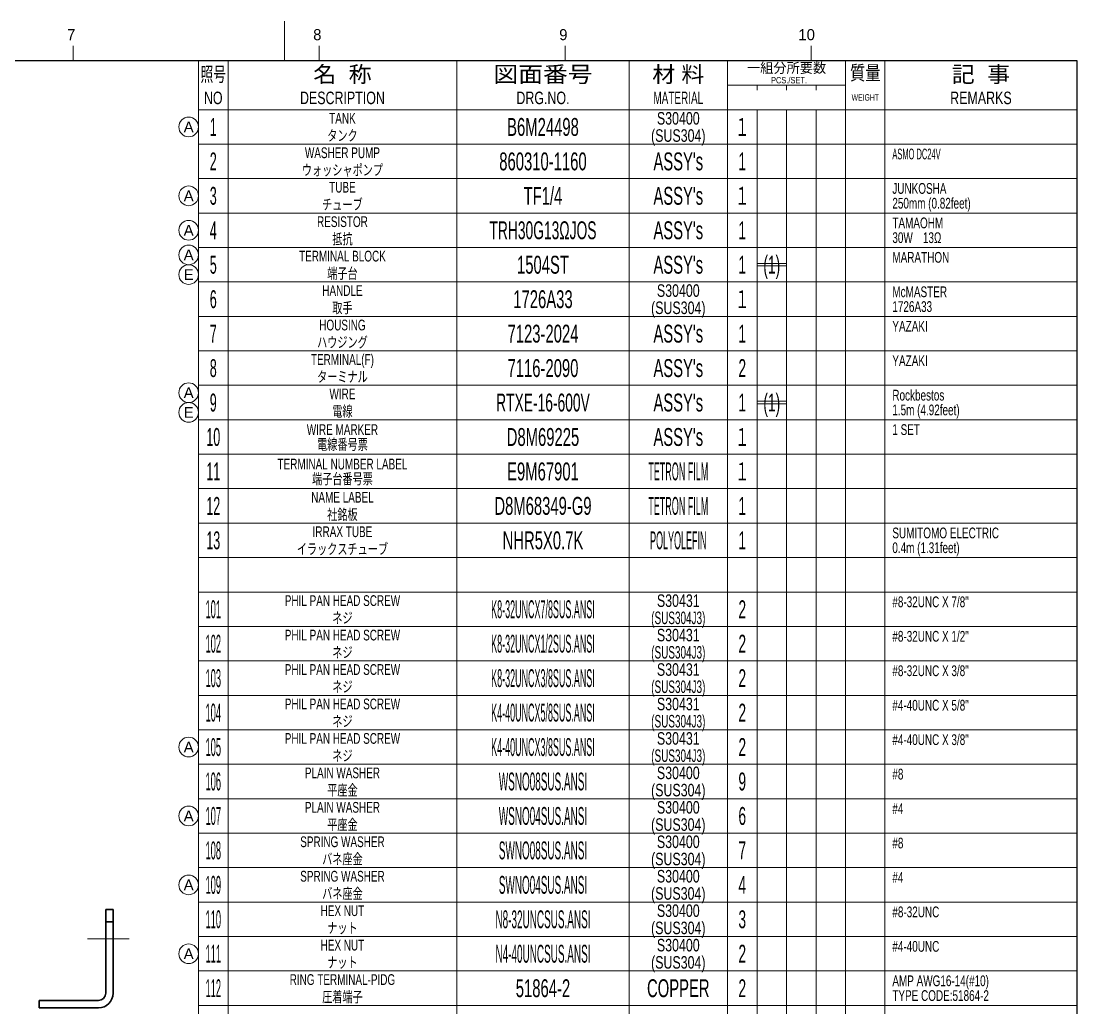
# Model space of a CAD drawing. Header units: millimetres. Extents: x 7 to 587, y 2 to 418.
# Drawn here: x 372.5 to 587, y 217.5 to 418 of the extents above; entities that cross this region are included whole.
import ezdxf
from ezdxf.enums import TextEntityAlignment as Align

# ---------------------------------------------------------------- set-up
doc = ezdxf.new("R2010")
doc.units = ezdxf.units.MM
doc.linetypes.add('DASHDOT', pattern=[25.3, 12.7, -6.3, 0, -6.3])
for name, color, linetype in [('GR1_02', 7, 'Continuous'), ('図面枠C7M', 7, 'Continuous'), ('表題、部品表_01', 7, 'Continuous'), ('表題、部品表_02', 7, 'Continuous'), ('表題、部品表_03', 7, 'Continuous'), ('表題、部品表_rev', 7, 'Continuous')]:
    doc.layers.add(name, color=color, linetype=linetype)
doc.styles.add('HG丸ｺﾞｼｯｸM-PRO', font='')
doc.styles.get('HG丸ｺﾞｼｯｸM-PRO').set_extended_font_data('HG丸ｺﾞｼｯｸM-PRO')

# ---------------------------------------------------------------- blocks, each defined once
blk = doc.blocks.new('BLKF023')
at = {"layer": '図面枠C7M', "color": 4, "linetype": 'Continuous', "lineweight": 13}
for p, q in [((426, 410), (426, 418)), ((383, 413), (383, 410)), ((433, 413), (433, 410)), ((483, 413), (483, 410)), ((533, 413), (533, 410)), ((585, 393), (587, 393)), ((585, 386), (587, 386)), ((585, 379), (587, 379)), ((585, 372), (587, 372)), ((585, 365), (587, 365)), ((585, 358), (587, 358)), ((585, 351), (587, 351)), ((585, 344), (587, 344)), ((585, 337), (587, 337)), ((585, 330), (587, 330)), ((585, 323), (587, 323)), ((585, 316), (587, 316)), ((585, 309), (587, 309)), ((585, 302), (587, 302)), ((585, 295), (587, 295)), ((585, 288), (587, 288)), ((585, 281), (587, 281)), ((585, 274), (587, 274)), ((585, 267), (587, 267)), ((587, 260), (585, 260)), ((585, 253), (587, 253)), ((585, 246), (587, 246)), ((585, 239), (587, 239)), ((585, 232), (587, 232)), ((585, 225), (587, 225)), ((585, 218), (587, 218))]:
    blk.add_line(p, q, dxfattribs=at)
at = {"layer": '図面枠C7M', "color": 2, "linetype": 'Continuous', "lineweight": 25}
for p, q in [((33, 410), (587, 410)), ((587, 410), (587, 10))]:
    blk.add_line(p, q, dxfattribs=at)
at = {"layer": '図面枠C7M', "color": 4, "linetype": 'Continuous', "lineweight": 13, "style": 'HG丸ｺﾞｼｯｸM-PRO', "width": 1.003994}
for s, height, p in [('7', 2.25, (381.79, 413.45)), ('8', 2.25, (431.8, 413.45)), ('9', 2.25, (481.8, 413.45)), ('10', 2.255, (530.4, 413.45))]:
    blk.add_text(s, height=height, dxfattribs=at).set_placement(p, align=Align.BOTTOM_LEFT)
blk = doc.blocks.new('BLKF028')
at = {"layer": '表題、部品表_02', "color": 4, "linetype": 'Continuous', "lineweight": 13}
for p, q in [((408.5, 400), (408.5, 393)), ((408.5, 400), (587, 400)), ((414.5, 400), (414.5, 393)), ((461, 400), (461, 393)), ((496, 400), (496, 393)), ((516, 400), (516, 393)), ((522, 400), (522, 393)), ((528, 400), (528, 393)), ((534, 393), (534, 400)), ((540, 400), (540, 393)), ((548, 400), (548, 393)), ((587, 400), (587, 393)), ((408.5, 393), (587, 393))]:
    blk.add_line(p, q, dxfattribs=at)
blk = doc.blocks.new('BLKF030')
at = {"layer": '表題、部品表_02', "color": 4, "linetype": 'Continuous', "lineweight": 13}
for p, q in [((408.5, 393), (408.5, 386)), ((408.5, 393), (587, 393)), ((414.5, 393), (414.5, 386)), ((461, 393), (461, 386)), ((496, 393), (496, 386)), ((516, 393), (516, 386)), ((522, 393), (522, 386)), ((528, 393), (528, 386)), ((534, 386), (534, 393)), ((540, 393), (540, 386)), ((548, 393), (548, 386)), ((587, 393), (587, 386)), ((408.5, 386), (587, 386))]:
    blk.add_line(p, q, dxfattribs=at)
blk = doc.blocks.new('BLKF051')
at = {"layer": 'GR1_02', "color": 3, "linetype": 'Continuous', "lineweight": 35}
for p, q in [((389.65, 237.5), (389.65, 220.5)), ((391.15, 237.5), (389.65, 237.5)), ((391.15, 237.5), (391.15, 220.5)), ((389.65, 235), (391.15, 235)), ((388.15, 219), (376.15, 219)), ((376.15, 219), (376.15, 217.5)), ((376.15, 217.5), (388.15, 217.5))]:
    blk.add_line(p, q, dxfattribs=at)
at = {"layer": 'GR1_02', "color": 4, "linetype": 'DASHDOT', "lineweight": 13}
blk.add_line((394.4, 231.5), (385.92, 231.5), dxfattribs=at)
at = {"layer": 'GR1_02', "color": 3, "linetype": 'Continuous', "lineweight": 35}
for radius in [1.5, 3]:
    blk.add_arc((388.15, 220.5), radius, 270, 0, dxfattribs=at)
blk = doc.blocks.new('BLKF058')
at = {"layer": '表題、部品表_02', "color": 4, "linetype": 'Continuous', "lineweight": 13}
for p, q in [((408.5, 386), (408.5, 379)), ((408.5, 386), (587, 386)), ((414.5, 386), (414.5, 379)), ((461, 386), (461, 379)), ((496, 386), (496, 379)), ((516, 386), (516, 379)), ((522, 386), (522, 379)), ((528, 386), (528, 379)), ((534, 379), (534, 386)), ((540, 386), (540, 379)), ((548, 386), (548, 379)), ((587, 386), (587, 379)), ((408.5, 379), (587, 379))]:
    blk.add_line(p, q, dxfattribs=at)
blk = doc.blocks.new('BLKF060')
at = {"layer": '表題、部品表_02', "color": 4, "linetype": 'Continuous', "lineweight": 13}
for p, q in [((408.5, 379), (408.5, 372)), ((408.5, 379), (587, 379)), ((414.5, 379), (414.5, 372)), ((461, 379), (461, 372)), ((496, 379), (496, 372)), ((516, 379), (516, 372)), ((522, 379), (522, 372)), ((528, 379), (528, 372)), ((534, 372), (534, 379)), ((540, 379), (540, 372)), ((548, 379), (548, 372)), ((587, 379), (587, 372)), ((408.5, 372), (587, 372))]:
    blk.add_line(p, q, dxfattribs=at)
blk = doc.blocks.new('BLKF062')
at = {"layer": '表題、部品表_02', "color": 4, "linetype": 'Continuous', "lineweight": 13}
for p, q in [((408.5, 372), (408.5, 365)), ((408.5, 372), (587, 372)), ((414.5, 372), (414.5, 365)), ((461, 372), (461, 365)), ((496, 372), (496, 365)), ((516, 372), (516, 365)), ((522, 372), (522, 365)), ((528, 372), (528, 365)), ((534, 365), (534, 372)), ((540, 372), (540, 365)), ((548, 372), (548, 365)), ((587, 372), (587, 365)), ((408.5, 365), (587, 365))]:
    blk.add_line(p, q, dxfattribs=at)
blk = doc.blocks.new('BLKF064')
at = {"layer": '表題、部品表_02', "color": 4, "linetype": 'Continuous', "lineweight": 13}
for p, q in [((408.5, 365), (408.5, 358)), ((408.5, 365), (587, 365)), ((414.5, 365), (414.5, 358)), ((461, 365), (461, 358)), ((496, 365), (496, 358)), ((516, 365), (516, 358)), ((522, 365), (522, 358)), ((528, 365), (528, 358)), ((534, 358), (534, 365)), ((540, 365), (540, 358)), ((548, 365), (548, 358)), ((587, 365), (587, 358)), ((408.5, 358), (587, 358))]:
    blk.add_line(p, q, dxfattribs=at)
blk = doc.blocks.new('BLKF066')
at = {"layer": '表題、部品表_02', "color": 4, "linetype": 'Continuous', "lineweight": 13}
for p, q in [((408.5, 358), (408.5, 351)), ((408.5, 358), (587, 358)), ((414.5, 358), (414.5, 351)), ((461, 358), (461, 351)), ((496, 358), (496, 351)), ((516, 358), (516, 351)), ((522, 358), (522, 351)), ((528, 358), (528, 351)), ((534, 351), (534, 358)), ((540, 358), (540, 351)), ((548, 358), (548, 351)), ((587, 358), (587, 351)), ((408.5, 351), (587, 351))]:
    blk.add_line(p, q, dxfattribs=at)
blk = doc.blocks.new('BLKF068')
at = {"layer": '表題、部品表_02', "color": 4, "linetype": 'Continuous', "lineweight": 13}
for p, q in [((408.5, 337), (408.5, 330)), ((408.5, 337), (587, 337)), ((414.5, 337), (414.5, 330)), ((461, 337), (461, 330)), ((496, 337), (496, 330)), ((516, 337), (516, 330)), ((522, 337), (522, 330)), ((528, 337), (528, 330)), ((534, 330), (534, 337)), ((540, 337), (540, 330)), ((548, 337), (548, 330)), ((587, 337), (587, 330)), ((408.5, 330), (587, 330))]:
    blk.add_line(p, q, dxfattribs=at)
blk = doc.blocks.new('BLKF070')
at = {"layer": '表題、部品表_02', "color": 4, "linetype": 'Continuous', "lineweight": 13}
for p, q in [((408.5, 323), (408.5, 316)), ((408.5, 323), (587, 323)), ((414.5, 323), (414.5, 316)), ((461, 323), (461, 316)), ((496, 323), (496, 316)), ((516, 323), (516, 316)), ((522, 323), (522, 316)), ((528, 323), (528, 316)), ((534, 316), (534, 323)), ((540, 323), (540, 316)), ((548, 323), (548, 316)), ((587, 323), (587, 316)), ((408.5, 316), (587, 316))]:
    blk.add_line(p, q, dxfattribs=at)
blk = doc.blocks.new('BLKF072')
at = {"layer": '表題、部品表_02', "color": 4, "linetype": 'Continuous', "lineweight": 13}
for p, q in [((408.5, 344), (408.5, 337)), ((408.5, 344), (587, 344)), ((414.5, 344), (414.5, 337)), ((461, 344), (461, 337)), ((496, 344), (496, 337)), ((516, 344), (516, 337)), ((522, 344), (522, 337)), ((528, 344), (528, 337)), ((534, 337), (534, 344)), ((540, 344), (540, 337)), ((548, 344), (548, 337)), ((587, 344), (587, 337)), ((408.5, 337), (587, 337))]:
    blk.add_line(p, q, dxfattribs=at)
blk = doc.blocks.new('BLKF086')
at = {"layer": '表題、部品表_02', "color": 4, "linetype": 'Continuous', "lineweight": 13}
for p, q in [((408.5, 309), (408.5, 302)), ((408.5, 309), (587, 309)), ((414.5, 309), (414.5, 302)), ((461, 309), (461, 302)), ((496, 309), (496, 302)), ((516, 309), (516, 302)), ((522, 309), (522, 302)), ((528, 309), (528, 302)), ((534, 302), (534, 309)), ((540, 309), (540, 302)), ((548, 309), (548, 302)), ((587, 309), (587, 302)), ((408.5, 302), (587, 302))]:
    blk.add_line(p, q, dxfattribs=at)
blk = doc.blocks.new('BLKF088')
at = {"layer": '表題、部品表_02', "color": 4, "linetype": 'Continuous', "lineweight": 13}
for p, q in [((408.5, 302), (408.5, 295)), ((408.5, 302), (587, 302)), ((414.5, 302), (414.5, 295)), ((461, 302), (461, 295)), ((496, 302), (496, 295)), ((516, 302), (516, 295)), ((522, 302), (522, 295)), ((528, 302), (528, 295)), ((534, 295), (534, 302)), ((540, 302), (540, 295)), ((548, 302), (548, 295)), ((587, 302), (587, 295)), ((408.5, 295), (587, 295))]:
    blk.add_line(p, q, dxfattribs=at)
blk = doc.blocks.new('BLKF090')
at = {"layer": '表題、部品表_02', "color": 4, "linetype": 'Continuous', "lineweight": 13}
for p, q in [((408.5, 281), (408.5, 274)), ((408.5, 281), (587, 281)), ((414.5, 281), (414.5, 274)), ((461, 281), (461, 274)), ((496, 281), (496, 274)), ((516, 281), (516, 274)), ((522, 281), (522, 274)), ((528, 281), (528, 274)), ((534, 274), (534, 281)), ((540, 281), (540, 274)), ((548, 281), (548, 274)), ((587, 281), (587, 274)), ((408.5, 274), (587, 274))]:
    blk.add_line(p, q, dxfattribs=at)
blk = doc.blocks.new('BLKF092')
at = {"layer": '表題、部品表_02', "color": 4, "linetype": 'Continuous', "lineweight": 13}
for p, q in [((408.5, 274), (408.5, 267)), ((408.5, 274), (587, 274)), ((414.5, 274), (414.5, 267)), ((461, 274), (461, 267)), ((496, 274), (496, 267)), ((516, 274), (516, 267)), ((522, 274), (522, 267)), ((528, 274), (528, 267)), ((534, 267), (534, 274)), ((540, 274), (540, 267)), ((548, 274), (548, 267)), ((587, 274), (587, 267)), ((408.5, 267), (587, 267))]:
    blk.add_line(p, q, dxfattribs=at)
blk = doc.blocks.new('BLKF096')
at = {"layer": '表題、部品表_02', "color": 4, "linetype": 'Continuous', "lineweight": 13}
for p, q in [((408.5, 267), (408.5, 260)), ((408.5, 267), (587, 267)), ((414.5, 267), (414.5, 260)), ((461, 267), (461, 260)), ((496, 267), (496, 260)), ((516, 267), (516, 260)), ((522, 267), (522, 260)), ((528, 267), (528, 260)), ((534, 260), (534, 267)), ((540, 267), (540, 260)), ((548, 267), (548, 260)), ((587, 267), (587, 260)), ((408.5, 260), (587, 260))]:
    blk.add_line(p, q, dxfattribs=at)
blk = doc.blocks.new('BLKF098')
at = {"layer": '表題、部品表_02', "color": 4, "linetype": 'Continuous', "lineweight": 13}
for p, q in [((408.5, 260), (408.5, 253)), ((408.5, 260), (587, 260)), ((414.5, 260), (414.5, 253)), ((461, 260), (461, 253)), ((496, 260), (496, 253)), ((516, 260), (516, 253)), ((522, 260), (522, 253)), ((528, 260), (528, 253)), ((534, 253), (534, 260)), ((540, 260), (540, 253)), ((548, 260), (548, 253)), ((587, 260), (587, 253)), ((408.5, 253), (587, 253))]:
    blk.add_line(p, q, dxfattribs=at)
blk = doc.blocks.new('BLKF100')
at = {"layer": '表題、部品表_02', "color": 4, "linetype": 'Continuous', "lineweight": 13}
for p, q in [((408.5, 253), (408.5, 246)), ((408.5, 253), (587, 253)), ((414.5, 253), (414.5, 246)), ((461, 253), (461, 246)), ((496, 253), (496, 246)), ((516, 253), (516, 246)), ((522, 253), (522, 246)), ((528, 253), (528, 246)), ((534, 246), (534, 253)), ((540, 253), (540, 246)), ((548, 253), (548, 246)), ((587, 253), (587, 246)), ((408.5, 246), (587, 246))]:
    blk.add_line(p, q, dxfattribs=at)
blk = doc.blocks.new('BLKF102')
at = {"layer": '表題、部品表_02', "color": 4, "linetype": 'Continuous', "lineweight": 13}
for p, q in [((408.5, 246), (408.5, 239)), ((408.5, 246), (587, 246)), ((414.5, 246), (414.5, 239)), ((461, 246), (461, 239)), ((496, 246), (496, 239)), ((516, 246), (516, 239)), ((522, 246), (522, 239)), ((528, 246), (528, 239)), ((534, 239), (534, 246)), ((540, 246), (540, 239)), ((548, 246), (548, 239)), ((587, 246), (587, 239)), ((408.5, 239), (587, 239))]:
    blk.add_line(p, q, dxfattribs=at)
blk = doc.blocks.new('BLKF104')
at = {"layer": '表題、部品表_02', "color": 4, "linetype": 'Continuous', "lineweight": 13}
for p, q in [((408.5, 239), (408.5, 232)), ((408.5, 239), (587, 239)), ((414.5, 239), (414.5, 232)), ((461, 239), (461, 232)), ((496, 239), (496, 232)), ((516, 239), (516, 232)), ((522, 239), (522, 232)), ((528, 239), (528, 232)), ((534, 232), (534, 239)), ((540, 239), (540, 232)), ((548, 239), (548, 232)), ((587, 239), (587, 232)), ((408.5, 232), (587, 232))]:
    blk.add_line(p, q, dxfattribs=at)
blk = doc.blocks.new('BLKF106')
at = {"layer": '表題、部品表_02', "color": 4, "linetype": 'Continuous', "lineweight": 13}
for p, q in [((408.5, 330), (408.5, 323)), ((408.5, 330), (587, 330)), ((414.5, 330), (414.5, 323)), ((461, 330), (461, 323)), ((496, 330), (496, 323)), ((516, 330), (516, 323)), ((522, 330), (522, 323)), ((528, 330), (528, 323)), ((534, 323), (534, 330)), ((540, 330), (540, 323)), ((548, 330), (548, 323)), ((587, 330), (587, 323)), ((408.5, 323), (587, 323))]:
    blk.add_line(p, q, dxfattribs=at)
blk = doc.blocks.new('BLKF125')
at = {"layer": '表題、部品表_01', "color": 4, "linetype": 'Continuous', "lineweight": 13}
for p, q in [((408.5, 410), (408.5, 400)), ((408.5, 410), (587, 410)), ((414.5, 410), (414.5, 400)), ((461, 410), (461, 400)), ((496, 410), (496, 400)), ((516, 410), (516, 400)), ((540, 410), (540, 400)), ((548, 410), (548, 400)), ((587, 410), (587, 400)), ((516, 405), (540, 405)), ((522, 404), (522, 405)), ((528, 405), (528, 404)), ((534, 405), (534, 404)), ((408.5, 400), (587, 400))]:
    blk.add_line(p, q, dxfattribs=at)
at = {"layer": '表題、部品表_01', "color": 3, "linetype": 'Continuous', "lineweight": 35, "style": 'HG丸ｺﾞｼｯｸM-PRO'}
for s, height, width, p in [('一組分所要数', 2.036, 0.966638, (528, 408.5)), ('照号', 2.909, 0.651535, (411.5, 407.2)), ('名  称', 3.273, 1.042426, (437.75, 407.2)), ('図面番号', 3.273, 1.127518, (478.5, 407.2)), ('材 料', 3.273, 1.042439, (506, 407.2)), ('質量', 2.909, 0.781842, (544, 407.5)), ('記  事', 3.273, 1.042426, (567.5, 407.2)), ('PCS./SET.', 1.309, 0.862935, (528.5, 406)), ('NO', 2.545, 0.740841, (411.5, 402.4)), ('DESCRIPTION', 2.5455, 0.741365, (437.75, 402.4)), ('DRG.NO.', 2.545, 0.741189, (478.5, 402.4)), ('MATERIAL', 2.545, 0.594756, (506, 402.4)), ('REMARKS', 2.545, 0.742803, (567.5, 402.4)), ('WEIGHT', 1.309, 0.635507, (544, 402.5))]:
    blk.add_text(s, height=height, dxfattribs=dict(at, width=width)).set_placement(p, align=Align.MIDDLE_CENTER)
blk = doc.blocks.new('BLKF124')
at = {"layer": '表題、部品表_01', "color": 3, "linetype": 'Continuous', "lineweight": 13}
blk.add_blockref('BLKF125', (0, 0), dxfattribs=at)
blk = doc.blocks.new('BLKF128')
at = {"layer": '表題、部品表_02', "color": 4, "linetype": 'Continuous', "lineweight": 13}
for p, q in [((408.5, 295), (408.5, 288)), ((408.5, 295), (587, 295)), ((414.5, 295), (414.5, 288)), ((461, 295), (461, 288)), ((496, 295), (496, 288)), ((516, 295), (516, 288)), ((522, 295), (522, 288)), ((528, 295), (528, 288)), ((534, 288), (534, 295)), ((540, 295), (540, 288)), ((548, 295), (548, 288)), ((587, 295), (587, 288)), ((408.5, 288), (587, 288))]:
    blk.add_line(p, q, dxfattribs=at)
blk = doc.blocks.new('BLKF149')
at = {"layer": '表題、部品表_02', "color": 4, "linetype": 'Continuous', "lineweight": 13}
for p, q in [((408.5, 288), (408.5, 281)), ((408.5, 288), (587, 288)), ((414.5, 288), (414.5, 281)), ((461, 288), (461, 281)), ((496, 288), (496, 281)), ((516, 288), (516, 281)), ((522, 288), (522, 281)), ((528, 288), (528, 281)), ((534, 281), (534, 288)), ((540, 288), (540, 281)), ((548, 288), (548, 281)), ((587, 288), (587, 281)), ((408.5, 281), (587, 281))]:
    blk.add_line(p, q, dxfattribs=at)
blk = doc.blocks.new('BLKF151')
at = {"layer": '表題、部品表_02', "color": 4, "linetype": 'Continuous', "lineweight": 13}
for p, q in [((408.5, 351), (408.5, 344)), ((408.5, 351), (587, 351)), ((414.5, 351), (414.5, 344)), ((461, 351), (461, 344)), ((496, 351), (496, 344)), ((516, 351), (516, 344)), ((522, 351), (522, 344)), ((528, 351), (528, 344)), ((534, 344), (534, 351)), ((540, 351), (540, 344)), ((548, 351), (548, 344)), ((587, 351), (587, 344)), ((408.5, 344), (587, 344))]:
    blk.add_line(p, q, dxfattribs=at)
blk = doc.blocks.new('BLKF153')
at = {"layer": '表題、部品表_02', "color": 4, "linetype": 'Continuous', "lineweight": 13}
for p, q in [((408.5, 316), (408.5, 309)), ((408.5, 316), (587, 316)), ((414.5, 316), (414.5, 309)), ((461, 316), (461, 309)), ((496, 316), (496, 309)), ((516, 316), (516, 309)), ((522, 316), (522, 309)), ((528, 316), (528, 309)), ((534, 309), (534, 316)), ((540, 316), (540, 309)), ((548, 316), (548, 309)), ((587, 316), (587, 309)), ((408.5, 309), (587, 309))]:
    blk.add_line(p, q, dxfattribs=at)
blk = doc.blocks.new('BLKF167')
at = {"layer": '表題、部品表_02', "color": 4, "linetype": 'Continuous', "lineweight": 13}
for p, q in [((408.5, 232), (408.5, 225)), ((408.5, 232), (587, 232)), ((414.5, 232), (414.5, 225)), ((461, 232), (461, 225)), ((496, 232), (496, 225)), ((516, 232), (516, 225)), ((522, 232), (522, 225)), ((528, 232), (528, 225)), ((534, 225), (534, 232)), ((540, 232), (540, 225)), ((548, 232), (548, 225)), ((587, 232), (587, 225)), ((408.5, 225), (587, 225))]:
    blk.add_line(p, q, dxfattribs=at)
blk = doc.blocks.new('BLKF195')
at = {"layer": '表題、部品表_02', "color": 4, "linetype": 'Continuous', "lineweight": 13}
for p, q in [((408.5, 225), (408.5, 218)), ((408.5, 225), (587, 225)), ((414.5, 225), (414.5, 218)), ((461, 225), (461, 218)), ((496, 225), (496, 218)), ((516, 225), (516, 218)), ((522, 225), (522, 218)), ((528, 225), (528, 218)), ((534, 218), (534, 225)), ((540, 225), (540, 218)), ((548, 225), (548, 218)), ((587, 225), (587, 218)), ((408.5, 218), (587, 218))]:
    blk.add_line(p, q, dxfattribs=at)
blk = doc.blocks.new('BLKF197')
at = {"layer": '表題、部品表_02', "color": 4, "linetype": 'Continuous', "lineweight": 13}
for p, q in [((408.5, 218), (408.5, 211)), ((408.5, 218), (587, 218)), ((414.5, 218), (414.5, 211)), ((461, 218), (461, 211)), ((496, 218), (496, 211)), ((516, 218), (516, 211)), ((522, 218), (522, 211)), ((528, 218), (528, 211)), ((534, 211), (534, 218)), ((540, 218), (540, 211)), ((548, 218), (548, 211)), ((587, 218), (587, 211)), ((408.5, 211), (587, 211))]:
    blk.add_line(p, q, dxfattribs=at)
blk = doc.blocks.new('BLKF203')
at = {"layer": '表題、部品表_rev', "color": 4, "linetype": 'Continuous', "lineweight": 13}
blk.add_circle((406.5, 396.5), 2, dxfattribs=at)
at = {"layer": '表題、部品表_rev', "color": 4, "linetype": 'Continuous', "lineweight": 13, "style": 'HG丸ｺﾞｼｯｸM-PRO', "width": 1.042301}
blk.add_text('A', height=2.18, dxfattribs=at).set_placement((406.5, 396.5), align=Align.MIDDLE_CENTER)
blk = doc.blocks.new('BLKF204')
at = {"layer": '表題、部品表_rev', "color": 4, "linetype": 'Continuous', "lineweight": 13}
blk.add_circle((406.5, 370.5), 2, dxfattribs=at)
at = {"layer": '表題、部品表_rev', "color": 4, "linetype": 'Continuous', "lineweight": 13, "style": 'HG丸ｺﾞｼｯｸM-PRO', "width": 1.042301}
blk.add_text('A', height=2.18, dxfattribs=at).set_placement((406.5, 370.5), align=Align.MIDDLE_CENTER)
blk = doc.blocks.new('BLKF205')
at = {"layer": '表題、部品表_rev', "color": 4, "linetype": 'Continuous', "lineweight": 13}
blk.add_circle((406.5, 342.5), 2, dxfattribs=at)
at = {"layer": '表題、部品表_rev', "color": 4, "linetype": 'Continuous', "lineweight": 13, "style": 'HG丸ｺﾞｼｯｸM-PRO', "width": 1.042301}
blk.add_text('A', height=2.18, dxfattribs=at).set_placement((406.5, 342.5), align=Align.MIDDLE_CENTER)
blk = doc.blocks.new('BLKF206')
at = {"layer": '表題、部品表_rev', "color": 4, "linetype": 'Continuous', "lineweight": 13}
blk.add_circle((406.5, 375.5), 2, dxfattribs=at)
at = {"layer": '表題、部品表_rev', "color": 4, "linetype": 'Continuous', "lineweight": 13, "style": 'HG丸ｺﾞｼｯｸM-PRO', "width": 1.042301}
blk.add_text('A', height=2.18, dxfattribs=at).set_placement((406.5, 375.5), align=Align.MIDDLE_CENTER)
blk = doc.blocks.new('BLKF207')
at = {"layer": '表題、部品表_rev', "color": 4, "linetype": 'Continuous', "lineweight": 13}
blk.add_circle((406.5, 270.5), 2, dxfattribs=at)
at = {"layer": '表題、部品表_rev', "color": 4, "linetype": 'Continuous', "lineweight": 13, "style": 'HG丸ｺﾞｼｯｸM-PRO', "width": 1.042301}
blk.add_text('A', height=2.18, dxfattribs=at).set_placement((406.5, 270.5), align=Align.MIDDLE_CENTER)
blk = doc.blocks.new('BLKF208')
at = {"layer": '表題、部品表_rev', "color": 4, "linetype": 'Continuous', "lineweight": 13}
blk.add_circle((406.5, 242.5), 2, dxfattribs=at)
at = {"layer": '表題、部品表_rev', "color": 4, "linetype": 'Continuous', "lineweight": 13, "style": 'HG丸ｺﾞｼｯｸM-PRO', "width": 1.042301}
blk.add_text('A', height=2.18, dxfattribs=at).set_placement((406.5, 242.5), align=Align.MIDDLE_CENTER)
blk = doc.blocks.new('BLKF209')
at = {"layer": '表題、部品表_rev', "color": 4, "linetype": 'Continuous', "lineweight": 13}
blk.add_circle((406.5, 228.5), 2, dxfattribs=at)
at = {"layer": '表題、部品表_rev', "color": 4, "linetype": 'Continuous', "lineweight": 13, "style": 'HG丸ｺﾞｼｯｸM-PRO', "width": 1.042301}
blk.add_text('A', height=2.18, dxfattribs=at).set_placement((406.5, 228.5), align=Align.MIDDLE_CENTER)
blk = doc.blocks.new('BLKF213')
at = {"layer": '表題、部品表_rev', "color": 4, "linetype": 'Continuous', "lineweight": 13}
blk.add_circle((406.5, 382.5), 2, dxfattribs=at)
at = {"layer": '表題、部品表_rev', "color": 4, "linetype": 'Continuous', "lineweight": 13, "style": 'HG丸ｺﾞｼｯｸM-PRO', "width": 1.042301}
blk.add_text('A', height=2.18, dxfattribs=at).set_placement((406.5, 382.5), align=Align.MIDDLE_CENTER)
blk = doc.blocks.new('BLKF214')
at = {"layer": '表題、部品表_rev', "color": 4, "linetype": 'Continuous', "lineweight": 13}
blk.add_circle((406.5, 256.5), 2, dxfattribs=at)
at = {"layer": '表題、部品表_rev', "color": 4, "linetype": 'Continuous', "lineweight": 13, "style": 'HG丸ｺﾞｼｯｸM-PRO', "width": 1.042301}
blk.add_text('A', height=2.18, dxfattribs=at).set_placement((406.5, 256.5), align=Align.MIDDLE_CENTER)
blk = doc.blocks.new('BLKF235')
at = {"layer": '表題、部品表_rev', "color": 4, "linetype": 'Continuous', "lineweight": 13}
blk.add_circle((406.5, 366.5), 2, dxfattribs=at)
at = {"layer": '表題、部品表_rev', "color": 4, "linetype": 'Continuous', "lineweight": 13, "style": 'HG丸ｺﾞｼｯｸM-PRO', "width": 1.04259}
blk.add_text('E', height=2.18, dxfattribs=at).set_placement((406.5, 366.5), align=Align.MIDDLE_CENTER)
blk = doc.blocks.new('BLKF236')
at = {"layer": '表題、部品表_rev', "color": 4, "linetype": 'Continuous', "lineweight": 13}
blk.add_circle((406.5, 338.5), 2, dxfattribs=at)
at = {"layer": '表題、部品表_rev', "color": 4, "linetype": 'Continuous', "lineweight": 13, "style": 'HG丸ｺﾞｼｯｸM-PRO', "width": 1.04259}
blk.add_text('E', height=2.18, dxfattribs=at).set_placement((406.5, 338.5), align=Align.MIDDLE_CENTER)

msp = doc.modelspace()

# ---------------------------------------------------------------- linework, layer by layer
at = {"layer": '表題、部品表_rev', "color": 4, "linetype": 'Continuous', "lineweight": 13}
for p, q in [((522, 368.75), (528, 368.75)), ((522, 368.25), (528, 368.25)), ((522, 340.75), (528, 340.75)), ((522, 340.25), (528, 340.25))]:
    msp.add_line(p, q, dxfattribs=at)

# ---------------------------------------------------------------- block references
at = {"layer": 'GR1_02', "color": 3, "linetype": 'Continuous', "lineweight": 35}
msp.add_blockref('BLKF051', (0, 0), dxfattribs=at)
at = {"layer": '図面枠C7M', "color": 4, "linetype": 'Continuous', "lineweight": 13}
msp.add_blockref('BLKF023', (0, 0), dxfattribs=at)
at = {"layer": '表題、部品表_01', "color": 3, "linetype": 'Continuous', "lineweight": 13}
msp.add_blockref('BLKF124', (0, 0), dxfattribs=at)
at = {"layer": '表題、部品表_02', "color": 4, "linetype": 'Continuous', "lineweight": 13}
for name in ['BLKF028', 'BLKF030', 'BLKF058', 'BLKF060', 'BLKF062', 'BLKF064', 'BLKF066', 'BLKF151', 'BLKF072', 'BLKF068', 'BLKF106', 'BLKF070', 'BLKF153', 'BLKF086', 'BLKF088', 'BLKF128', 'BLKF149', 'BLKF090', 'BLKF092', 'BLKF096', 'BLKF098', 'BLKF100', 'BLKF102', 'BLKF104', 'BLKF167', 'BLKF195', 'BLKF197']:
    msp.add_blockref(name, (0, 0), dxfattribs=at)
at = {"layer": '表題、部品表_rev', "color": 4, "linetype": 'Continuous', "lineweight": 13}
for name in ['BLKF203', 'BLKF213', 'BLKF206', 'BLKF204', 'BLKF235', 'BLKF205', 'BLKF236', 'BLKF207', 'BLKF214', 'BLKF208', 'BLKF209']:
    msp.add_blockref(name, (0, 0), dxfattribs=at)

# ---------------------------------------------------------------- texts
at = {"layer": '表題、部品表_03', "color": 3, "linetype": 'Continuous', "lineweight": 35, "style": 'HG丸ｺﾞｼｯｸM-PRO'}
for s, height, width, p in [('TANK', 2.182, 0.69321, (437.75, 398.25)), ('S30400', 2.545, 0.740904, (506, 398.25)), ('1', 3.64, 0.521199, (411.5, 396.5)), ('B6M24498', 3.636, 0.619614, (478.5, 396.5)), ('１', 3.64, 0.578238, (519, 396.5)), ('タンク', 2.182, 0.692256, (437.75, 394.75)), ('(SUS304)', 2.545, 0.740651, (506, 394.75)), ('2', 3.64, 0.521199, (411.5, 389.5)), ('WASHER PUMP', 2.1818, 0.691544, (437.75, 391.25)), ('860310-1160', 3.6364, 0.61986, (478.5, 389.5)), ("ASSY's", 3.636, 0.617769, (506, 389.5)), ('1', 3.64, 0.576062, (519, 389.5)), ('ウォッシャポンプ', 2.182, 0.692256, (437.75, 387.75)), ('3', 3.64, 0.521199, (411.5, 382.5)), ('TUBE', 2.182, 0.69322, (437.75, 384.25)), ('TF1/4', 3.636, 0.618394, (478.5, 382.5)), ("ASSY's", 3.636, 0.617769, (506, 382.5)), ('１', 3.64, 0.578238, (519, 382.5)), ('チューブ', 2.182, 0.692256, (437.75, 380.75)), ('RESISTOR', 2.182, 0.692628, (437.75, 377.25)), ('4', 3.64, 0.521199, (411.5, 375.5)), ('TRH30G13ΩJOS', 3.6364, 0.577183, (478.5, 375.5)), ("ASSY's", 3.636, 0.617769, (506, 375.5)), ('1', 3.64, 0.576062, (519, 375.5)), ('抵抗', 2.182, 0.692256, (437.75, 373.75)), ('TERMINAL BLOCK', 2.1818, 0.693044, (437.75, 370.25)), ('5', 3.64, 0.521199, (411.5, 368.5)), ('1504ST', 3.636, 0.619032, (478.5, 368.5)), ("ASSY's", 3.636, 0.617769, (506, 368.5)), ('1', 3.64, 0.576062, (519, 368.5)), ('端子台', 2.182, 0.692256, (437.75, 366.75)), ('6', 3.64, 0.521199, (411.5, 361.5)), ('HANDLE', 2.182, 0.692329, (437.75, 363.25)), ('1726A33', 3.636, 0.619712, (478.5, 361.5)), ('S30400', 2.545, 0.740904, (506, 363.25)), ('１', 3.64, 0.578238, (519, 361.5)), ('取手', 2.182, 0.692256, (437.75, 359.75)), ('(SUS304)', 2.545, 0.740651, (506, 359.75)), ('7', 3.64, 0.521199, (411.5, 354.5)), ('HOUSING', 2.182, 0.691634, (437.75, 356.25)), ('7123-2024', 3.636, 0.619839, (478.5, 354.5)), ("ASSY's", 3.636, 0.617769, (506, 354.5)), ('1', 3.64, 0.576062, (519, 354.5)), ('ハウジング', 2.182, 0.692256, (437.75, 352.75)), ('TERMINAL(F)', 2.1818, 0.692798, (437.75, 349.25)), ('8', 3.64, 0.521199, (411.5, 347.5)), ('7116-2090', 3.636, 0.619839, (478.5, 347.5)), ("ASSY's", 3.636, 0.617769, (506, 347.5)), ('2', 3.64, 0.576062, (519, 347.5)), ('ターミナル', 2.182, 0.692256, (437.75, 345.75)), ('WIRE', 2.182, 0.692288, (437.75, 342.25)), ('9', 3.64, 0.521199, (411.5, 340.5)), ('RTXE-16-600V', 3.6364, 0.576976, (478.5, 340.5)), ("ASSY's", 3.636, 0.617769, (506, 340.5)), ('1', 3.64, 0.576062, (519, 340.5)), ('電線', 2.182, 0.692256, (437.75, 338.75)), ('10', 3.636, 0.521199, (411.5, 333.5)), ('WIRE MARKER', 2.1818, 0.692392, (437.75, 335)), ('D8M69225', 3.636, 0.619412, (478.5, 333.5)), ("ASSY's", 3.636, 0.617769, (506, 333.5)), ('１', 3.64, 0.578238, (519, 333.5)), ('電線番号票', 2.182, 0.692256, (437.75, 332)), ('11', 3.636, 0.521199, (411.5, 326.5)), ('TERMINAL NUMBER LABEL', 2.1818, 0.692737, (437.75, 328)), ('E9M67901', 3.636, 0.619819, (478.5, 326.5)), ('TETRON FILM', 3.6364, 0.375921, (506, 326.5)), ('１', 3.64, 0.578238, (519, 326.5)), ('端子台番号票', 2.182, 0.692256, (437.75, 325)), ('NAME LABEL', 2.182, 0.692548, (437.75, 321.25)), ('12', 3.636, 0.521199, (411.5, 319.5)), ('D8M68349-G9', 3.6364, 0.619153, (478.5, 319.5)), ('TETRON FILM', 3.6364, 0.375921, (506, 319.5)), ('1', 3.64, 0.576062, (519, 319.5)), ('社銘板', 2.182, 0.692256, (437.75, 317.75)), ('13', 3.636, 0.521199, (411.5, 312.5)), ('IRRAX TUBE', 2.182, 0.693245, (437.75, 314.25)), ('NHR5X0.7K', 3.636, 0.619594, (478.5, 312.5)), ('POLYOLEFIN', 3.636, 0.375425, (506, 312.5)), ('1', 3.64, 0.576062, (519, 312.5)), ('イラックスチューブ', 2.182, 0.692256, (437.75, 310.75)), ('101', 3.636, 0.389528, (411.5, 298.5)), ('PHIL PAN HEAD SCREW', 2.1818, 0.691725, (437.75, 300.25)), ('K8-32UNCX7/8SUS.ANSI', 3.6364, 0.374423, (478.5, 298.5)), ('S30431', 2.545, 0.740904, (506, 300.25)), ('2', 3.64, 0.576062, (519, 298.5)), ('ネジ', 2.182, 0.692256, (437.75, 296.75)), ('(SUS304J3)', 2.545, 0.593559, (506, 296.75)), ('PHIL PAN HEAD SCREW', 2.1818, 0.691725, (437.75, 293.25)), ('S30431', 2.545, 0.740904, (506, 293.25)), ('102', 3.636, 0.389528, (411.5, 291.5)), ('K8-32UNCX1/2SUS.ANSI', 3.6364, 0.374423, (478.5, 291.5)), ('2', 3.64, 0.576062, (519, 291.5)), ('ネジ', 2.182, 0.692256, (437.75, 289.75)), ('(SUS304J3)', 2.545, 0.593559, (506, 289.75)), ('S30431', 2.545, 0.740904, (506, 286.25)), ('103', 3.636, 0.389528, (411.5, 284.5)), ('PHIL PAN HEAD SCREW', 2.1818, 0.691725, (437.75, 286.25)), ('K8-32UNCX3/8SUS.ANSI', 3.6364, 0.374423, (478.5, 284.5)), ('2', 3.64, 0.576062, (519, 284.5)), ('ネジ', 2.182, 0.692256, (437.75, 282.75)), ('(SUS304J3)', 2.545, 0.593559, (506, 282.75)), ('104', 3.636, 0.389528, (411.5, 277.5)), ('PHIL PAN HEAD SCREW', 2.1818, 0.691725, (437.75, 279.25)), ('K4-40UNCX5/8SUS.ANSI', 3.6364, 0.374423, (478.5, 277.5)), ('S30431', 2.545, 0.740904, (506, 279.25)), ('2', 3.64, 0.576062, (519, 277.5)), ('ネジ', 2.182, 0.692256, (437.75, 275.75)), ('(SUS304J3)', 2.545, 0.593559, (506, 275.75)), ('PHIL PAN HEAD SCREW', 2.1818, 0.691725, (437.75, 272.25)), ('K4-40UNCX3/8SUS.ANSI', 3.6364, 0.374423, (478.5, 270.5)), ('S30431', 2.545, 0.740904, (506, 272.25)), ('105', 3.636, 0.389528, (411.5, 270.5)), ('2', 3.64, 0.576062, (519, 270.5)), ('ネジ', 2.182, 0.692256, (437.75, 268.75)), ('(SUS304J3)', 2.545, 0.593559, (506, 268.75)), ('PLAIN WASHER', 2.1818, 0.691933, (437.75, 265.25)), ('S30400', 2.545, 0.740904, (506, 265.25)), ('106', 3.636, 0.389528, (411.5, 263.5)), ('WSNO08SUS.ANSI', 3.6364, 0.414945, (478.5, 263.5)), ('9', 3.64, 0.576062, (519, 263.5)), ('平座金', 2.182, 0.692256, (437.75, 261.75)), ('(SUS304)', 2.545, 0.740651, (506, 261.75)), ('107', 3.636, 0.389528, (411.5, 256.5)), ('PLAIN WASHER', 2.1818, 0.691933, (437.75, 258.25)), ('WSNO04SUS.ANSI', 3.6364, 0.414945, (478.5, 256.5)), ('S30400', 2.545, 0.740904, (506, 258.25)), ('6', 3.64, 0.576062, (519, 256.5)), ('平座金', 2.182, 0.692256, (437.75, 254.75)), ('(SUS304)', 2.545, 0.740651, (506, 254.75)), ('108', 3.636, 0.389528, (411.5, 249.5)), ('SPRING WASHER', 2.1818, 0.691599, (437.75, 251.25)), ('SWNO08SUS.ANSI', 3.6364, 0.414945, (478.5, 249.5)), ('S30400', 2.545, 0.740904, (506, 251.25)), ('7', 3.64, 0.576062, (519, 249.5)), ('バネ座金', 2.182, 0.692256, (437.75, 247.75)), ('(SUS304)', 2.545, 0.740651, (506, 247.75)), ('SPRING WASHER', 2.1818, 0.691599, (437.75, 244.25)), ('S30400', 2.545, 0.740904, (506, 244.25)), ('109', 3.636, 0.389528, (411.5, 242.5)), ('SWNO04SUS.ANSI', 3.6364, 0.414945, (478.5, 242.5)), ('4', 3.64, 0.576062, (519, 242.5)), ('バネ座金', 2.182, 0.692256, (437.75, 240.75)), ('(SUS304)', 2.545, 0.740651, (506, 240.75)), ('HEX NUT', 2.182, 0.692138, (437.75, 237.25)), ('S30400', 2.545, 0.740904, (506, 237.25)), ('110', 3.636, 0.389528, (411.5, 235.5)), ('N8-32UNCSUS.ANSI', 3.6364, 0.415592, (478.5, 235.5)), ('3', 3.64, 0.576062, (519, 235.5)), ('ナット', 2.182, 0.692256, (437.75, 233.75)), ('(SUS304)', 2.545, 0.740651, (506, 233.75)), ('111', 3.636, 0.389528, (411.5, 228.5)), ('HEX NUT', 2.182, 0.692138, (437.75, 230.25)), ('N4-40UNCSUS.ANSI', 3.6364, 0.415592, (478.5, 228.5)), ('S30400', 2.545, 0.740904, (506, 230.25)), ('2', 3.64, 0.576062, (519, 228.5)), ('ナット', 2.182, 0.692256, (437.75, 226.75)), ('(SUS304)', 2.545, 0.740651, (506, 226.75)), ('112', 3.636, 0.389528, (411.5, 221.5)), ('RING TERMINAL-PIDG', 2.1818, 0.692588, (437.75, 223.25)), ('51864-2', 3.636, 0.619805, (478.5, 221.5)), ('COPPER', 3.636, 0.618794, (506, 221.5)), ('2', 3.64, 0.576062, (519, 221.5)), ('圧着端子', 2.182, 0.692256, (437.75, 219.75))]:
    msp.add_text(s, height=height, dxfattribs=dict(at, width=width)).set_placement(p, align=Align.MIDDLE_CENTER)
for s, height, width, p in [('ASMO DC24V', 2.182, 0.521776, (549.5, 391)), ('JUNKOSHA', 2.182, 0.69183, (549.5, 384)), ('250mm (0.82feet)', 2.1818, 0.69113, (549.5, 381)), ('TAMAOHM', 2.182, 0.693044, (549.5, 377)), ('30W\u300013Ω', 2.182, 0.691519, (549.5, 374)), ('MARATHON', 2.182, 0.69276, (549.5, 370)), ('McMASTER', 2.182, 0.692937, (549.5, 363)), ('1726A33', 2.182, 0.691574, (549.5, 360)), ('YAZAKI', 2.182, 0.693911, (549.5, 356)), ('YAZAKI', 2.182, 0.693911, (549.5, 349)), ('Rockbestos', 2.182, 0.692554, (549.5, 342)), ('1.5m (4.92feet)', 2.1818, 0.690929, (549.5, 339)), ('1 SET', 2.182, 0.691655, (549.5, 335)), ('SUMITOMO ELECTRIC', 2.1818, 0.692886, (549.5, 314)), ('0.4m (1.31feet)', 2.1818, 0.690929, (549.5, 311)), ('#8-32UNC X 7/8"', 2.1818, 0.691811, (549.5, 300)), ('#8-32UNC X 1/2"', 2.1818, 0.691811, (549.5, 293)), ('#8-32UNC X 3/8"', 2.1818, 0.691811, (549.5, 286)), ('#4-40UNC X 5/8"', 2.1818, 0.691811, (549.5, 279)), ('#4-40UNC X 3/8"', 2.1818, 0.691811, (549.5, 272)), ('#8', 2.182, 0.692308, (549.5, 265)), ('#4', 2.182, 0.692308, (549.5, 258)), ('#8', 2.182, 0.692308, (549.5, 251)), ('#4', 2.182, 0.692308, (549.5, 244)), ('#8-32UNC', 2.182, 0.691927, (549.5, 237)), ('#4-40UNC', 2.182, 0.691927, (549.5, 230)), ('AMP AWG16-14(#10)', 2.1818, 0.691603, (549.5, 223)), ('TYPE CODE:51864-2', 2.1818, 0.691751, (549.5, 220))]:
    msp.add_text(s, height=height, dxfattribs=dict(at, width=width)).set_placement(p, align=Align.MIDDLE_LEFT)
at = {"layer": '表題、部品表_rev', "color": 3, "linetype": 'Continuous', "lineweight": 35, "style": 'HG丸ｺﾞｼｯｸM-PRO', "width": 0.576968}
for p in [(525, 368.5), (525, 340.5)]:
    msp.add_text('(1)', height=3.636, dxfattribs=at).set_placement(p, align=Align.MIDDLE_CENTER)

doc.saveas('drawing.dxf')
